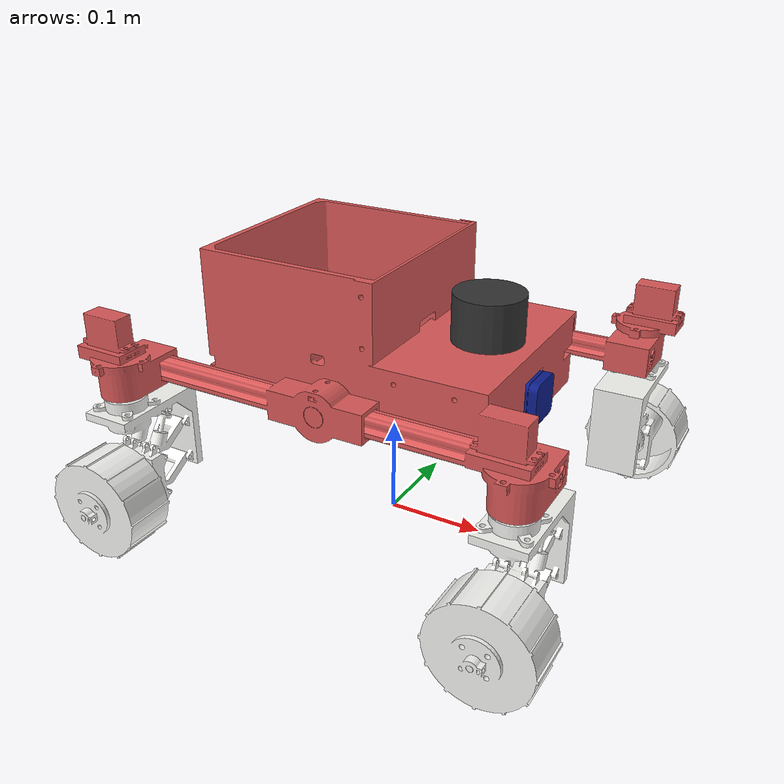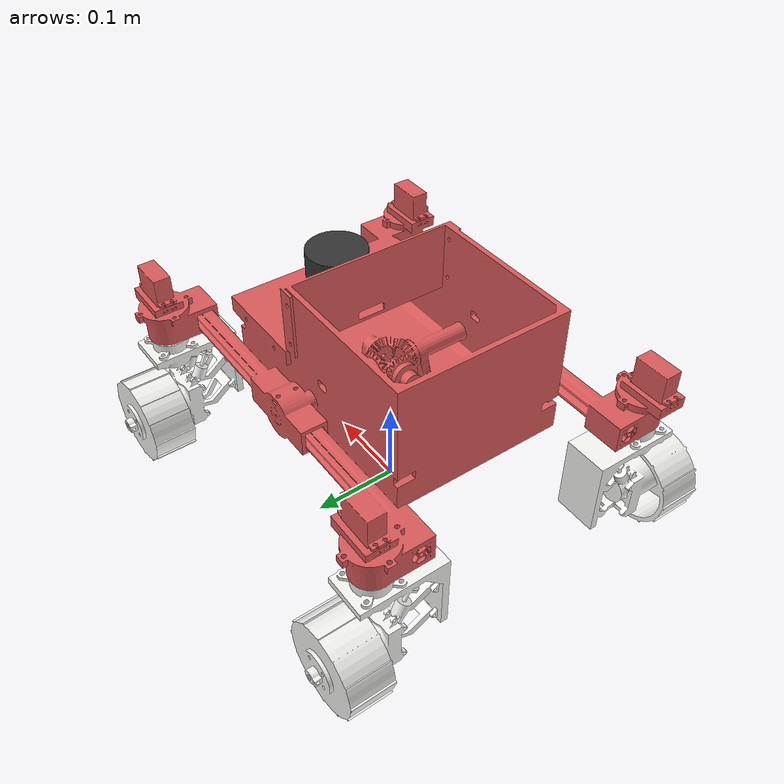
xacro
<?xml version="1.0" encoding="utf-8"?>
<!-- Clean robot description only. Gazebo and ros2_control live in robot.gazebo.xacro. -->
<robot xmlns:xacro="http://www.ros.org/wiki/xacro" name="robot">
  <xacro:arg name="mesh_dir" default="package://robot_description/meshes" />

  <xacro:arg name="use_lidar" default="true" />
  <xacro:arg name="lidar_xyz" default="0.1 0 0.09" />
  <xacro:arg name="lidar_rpy" default="0 0 0" />

  <xacro:arg name="use_camera" default="true" />
  <xacro:arg name="camera_xyz" default="0.16 0 0.02" />
  <xacro:arg name="camera_rpy" default="0 0 0" />

  <xacro:include filename="robot.core.xacro" />
  <xacro:include filename="robot.lidar.xacro" />
  <xacro:include filename="robot.camera.xacro" />
  <xacro:robot_robot mesh_dir="$(arg mesh_dir)" />

  <xacro:if value="$(arg use_lidar)">
    <xacro:robot_lidar
      parent="chassis_link"
      xyz="$(arg lidar_xyz)"
      rpy="$(arg lidar_rpy)"
      add_gazebo="false" />
  </xacro:if>

  <xacro:if value="$(arg use_camera)">
    <xacro:robot_camera
      parent="chassis_link"
      xyz="$(arg camera_xyz)"
      rpy="$(arg camera_rpy)"
      add_gazebo="true" />
  </xacro:if>
</robot>

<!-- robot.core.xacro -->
<robot xmlns:xacro="http://www.ros.org/wiki/xacro">
  <xacro:macro
    name="mesh_box_link"
    params="name inertial_xyz mass ixx ixy ixz iyy iyz izz mesh_file rgba collision_origin collision_size mesh_uri_root">
    <link name="${name}">
      <inertial>
        <origin xyz="${inertial_xyz}" rpy="0 0 0" />
        <mass value="${mass}" />
        <inertia
          ixx="${ixx}"
          ixy="${ixy}"
          ixz="${ixz}"
          iyy="${iyy}"
          iyz="${iyz}"
          izz="${izz}" />
      </inertial>
      <visual>
        <origin xyz="0 0 0" rpy="0 0 0" />
        <geometry>
          <mesh filename="${mesh_uri_root}/${mesh_file}" />
        </geometry>
        <material name="">
          <color rgba="${rgba}" />
        </material>
      </visual>
      <collision>
        <origin xyz="${collision_origin}" rpy="0 0 0" />
        <geometry>
          <box size="${collision_size}" />
        </geometry>
      </collision>
    </link>
  </xacro:macro>

  <xacro:macro
    name="mesh_cylinder_link"
    params="name inertial_xyz mass ixx ixy ixz iyy iyz izz mesh_file rgba collision_origin collision_radius collision_length mesh_uri_root">
    <link name="${name}">
      <inertial>
        <origin xyz="${inertial_xyz}" rpy="0 0 0" />
        <mass value="${mass}" />
        <inertia
          ixx="${ixx}"
          ixy="${ixy}"
          ixz="${ixz}"
          iyy="${iyy}"
          iyz="${iyz}"
          izz="${izz}" />
      </inertial>
      <visual>
        <origin xyz="0 0 0" rpy="0 0 0" />
        <geometry>
          <mesh filename="${mesh_uri_root}/${mesh_file}" />
        </geometry>
        <material name="">
          <color rgba="${rgba}" />
        </material>
      </visual>
      <collision>
        <origin xyz="${collision_origin}" rpy="0 0 0" />
        <geometry>
          <cylinder radius="${collision_radius}" length="${collision_length}" />
        </geometry>
      </collision>
    </link>
  </xacro:macro>

  <xacro:macro name="steer_joint" params="name xyz parent child limit effort velocity damping friction">
    <joint name="${name}" type="revolute">
      <origin xyz="${xyz}" rpy="0 0 0" />
      <parent link="${parent}" />
      <child link="${child}" />
      <axis xyz="0 0 1" />
      <limit lower="${-limit}" upper="${limit}" effort="${effort}" velocity="${velocity}" />
      <dynamics damping="${damping}" friction="${friction}" />
    </joint>
  </xacro:macro>

  <xacro:macro name="drive_joint" params="name xyz rpy parent child axis effort velocity damping friction">
    <joint name="${name}" type="continuous">
      <origin xyz="${xyz}" rpy="${rpy}" />
      <parent link="${parent}" />
      <child link="${child}" />
      <axis xyz="${axis}" />
      <limit effort="${effort}" velocity="${velocity}" />
      <dynamics damping="${damping}" friction="${friction}" />
    </joint>
  </xacro:macro>

  <xacro:macro name="robot_robot" params="mesh_dir">
    <xacro:property name="mesh_uri_root" value="${mesh_dir}" />
    <xacro:property name="front_steer_limit" value="1.5708" />
    <xacro:property name="rear_steer_limit" value="1.5708" />
    <xacro:property name="joint_effort" value="10" />
    <xacro:property name="joint_velocity" value="10" />
    <xacro:property name="joint_damping" value="0.1" />
    <xacro:property name="joint_friction" value="0.1" />
    <xacro:property name="wheel_rgba" value="0.964705882352941 0.964705882352941 0.952941176470588 1" />
    <xacro:property name="base_rgba" value="0.854901960784314 0.349019607843137 0.349019607843137 1" />
    <xacro:property name="wheel_collision_length" value="0.062" />

    <xacro:property name="wheel_radius" value="0.052" />
    <xacro:property name="track_width" value="0.33112" />
    <xacro:property name="front_axle_x" value="0.201335" />
    <xacro:property name="rear_axle_x" value="-0.204665" />
    <xacro:property name="wheelbase" value="${front_axle_x - rear_axle_x}" />
    <xacro:property name="left_steer_y" value="${track_width / 2.0}" />
    <xacro:property name="right_steer_y" value="${-track_width / 2.0}" />
    <xacro:property name="steer_mount_z_nominal" value="0.04325" />

    <xacro:property name="front_left_steer_xyz" value="${front_axle_x + 0.000065} ${left_steer_y} ${steer_mount_z_nominal + 0.000001}" />
    <xacro:property name="front_right_steer_xyz" value="${front_axle_x - 0.000065} ${right_steer_y} ${steer_mount_z_nominal}" />
    <xacro:property name="back_left_steer_xyz" value="${rear_axle_x - 0.000065} ${left_steer_y} ${steer_mount_z_nominal + 0.001999}" />
    <xacro:property name="back_right_steer_xyz" value="${rear_axle_x + 0.000065} ${right_steer_y} ${steer_mount_z_nominal}" />

    <xacro:property name="front_left_wheel_offset_xyz" value="-0.00095872 0.072001 -0.13909" />
    <xacro:property name="back_left_wheel_offset_xyz" value="-0.0005765 0.072005 -0.14109" />
    <xacro:property name="back_right_wheel_offset_xyz" value="-0.00071852 -0.073582 -0.1361" />
    <xacro:property name="front_right_wheel_offset_xyz" value="-0.00076762 -0.072004 -0.13909" />

    <xacro:property name="front_left_wheel_rpy" value="-1.5708 0 0.015251" />
    <xacro:property name="back_left_wheel_rpy" value="-1.5708 0 0.0099427" />
    <xacro:property name="back_right_wheel_rpy" value="-1.5708 0 -0.0078748" />
    <xacro:property name="front_right_wheel_rpy" value="-1.5708 0 -0.0087292" />
    <xacro:property name="base_footprint_to_base_link_z" value="0.1478" />

    <link name="base_footprint" />

    <link name="base_link" />

    <joint name="base_footprint_joint" type="fixed">
      <origin xyz="0 0 ${base_footprint_to_base_link_z}" rpy="0 0 0" />
      <parent link="base_footprint" />
      <child link="base_link" />
    </joint>

    <xacro:mesh_box_link
      name="chassis_link"
      inertial_xyz="-0.0202853583615552 -0.0035672102008257 0.0384224210186663"
      mass="2.2668069894461"
      ixx="0.00935572177906156"
      ixy="7.8725799589304E-09"
      ixz="0.00155513248174071"
      iyy="0.013073444250648"
      iyz="-4.07017227501552E-08"
      izz="0.017855946897602"
      mesh_file="base_link.STL"
      rgba="${base_rgba}"
      collision_origin="-0.001575 0 0.069"
      collision_size="0.480668 0.396114 0.150001"
      mesh_uri_root="${mesh_uri_root}" />

    <joint name="base_to_chassis_joint" type="fixed">
      <origin xyz="0 0 0" rpy="0 0 0" />
      <parent link="base_link" />
      <child link="chassis_link" />
    </joint>

    <link name="imu_link">
      <inertial>
        <origin xyz="0 0 0" rpy="0 0 0" />
        <mass value="0.001" />
        <inertia ixx="1e-6" ixy="0.0" ixz="0.0" iyy="1e-6" iyz="0.0" izz="1e-6" />
      </inertial>
    </link>

    <joint name="imu_joint" type="fixed">
      <origin xyz="0 0 0.08" rpy="0 0 0" />
      <parent link="chassis_link" />
      <child link="imu_link" />
    </joint>

    <xacro:mesh_box_link
      name="front_left_steer"
      inertial_xyz="0.00013064414965952 -0.00712793384390203 -0.099167907470358"
      mass="0.251781132487417"
      ixx="0.00021743551373503"
      ixy="1.36860311137519E-06"
      ixz="5.07501890882553E-07"
      iyy="0.000126727845844533"
      iyz="-3.34647392291718E-05"
      izz="0.000169195629547439"
      mesh_file="front_left_steer.STL"
      rgba="${wheel_rgba}"
      collision_origin="0.000305 0.000836 -0.079148"
      collision_size="0.051519 0.142418 0.160397"
      mesh_uri_root="${mesh_uri_root}" />

    <xacro:steer_joint
      name="f_left_steer"
      xyz="${front_left_steer_xyz}"
      parent="chassis_link"
      child="front_left_steer"
      limit="${front_steer_limit}"
      effort="${joint_effort}"
      velocity="${joint_velocity}"
      damping="${joint_damping}"
      friction="${joint_friction}" />

    <xacro:mesh_cylinder_link
      name="front_left_wheel"
      inertial_xyz="-0.000152709268499918 -9.70744181462424E-07 -0.0293675372404548"
      mass="0.115832809619263"
      ixx="0.000133495109179925"
      ixy="7.48118425206543E-14"
      ixz="4.06679703392529E-09"
      iyy="0.000133508500148116"
      iyz="-7.10495622112089E-10"
      izz="0.000211939042658774"
      mesh_file="front_left_wheel.STL"
      rgba="${wheel_rgba}"
      collision_origin="-0.000145 0 -0.031"
      collision_radius="${wheel_radius}"
      collision_length="${wheel_collision_length}"
      mesh_uri_root="${mesh_uri_root}" />

    <xacro:drive_joint
      name="f_leftwheel"
      xyz="${front_left_wheel_offset_xyz}"
      rpy="${front_left_wheel_rpy}"
      parent="front_left_steer"
      child="front_left_wheel"
      axis="0 0 1"
      effort="${joint_effort}"
      velocity="${joint_velocity}"
      damping="${joint_damping}"
      friction="${joint_friction}" />

    <xacro:mesh_box_link
      name="back_left_steer"
      inertial_xyz="9.28109305935038E-05 -0.00712852545284898 -0.101167907583658"
      mass="0.251781132525178"
      ixx="0.000217447487430463"
      ixy="8.87032766970658E-07"
      ixz="3.29855165907127E-07"
      iyy="0.000126715873155165"
      iyz="-3.34669623327156E-05"
      izz="0.000169195628565899"
      mesh_file="back_left_steer.STL"
      rgba="${wheel_rgba}"
      collision_origin="0.000199 0.000894 -0.081148"
      collision_size="0.050992 0.142279 0.160397"
      mesh_uri_root="${mesh_uri_root}" />

    <xacro:steer_joint
      name="b_leftsteer"
      xyz="${back_left_steer_xyz}"
      parent="chassis_link"
      child="back_left_steer"
      limit="${rear_steer_limit}"
      effort="${joint_effort}"
      velocity="${joint_velocity}"
      damping="${joint_damping}"
      friction="${joint_friction}" />

    <xacro:mesh_cylinder_link
      name="back_left_wheel"
      inertial_xyz="-0.000152709267548859 -9.71167783692106E-07 -0.029367537223414"
      mass="0.115832809709875"
      ixx="0.000133495109180129"
      ixy="3.73920551199565E-14"
      ixz="4.06679907772533E-09"
      iyy="0.00013350850014901"
      iyz="-7.10484063198117E-10"
      izz="0.000211939042658999"
      mesh_file="back_left_wheel.STL"
      rgba="${wheel_rgba}"
      collision_origin="-0.000145 0 -0.031"
      collision_radius="${wheel_radius}"
      collision_length="${wheel_collision_length}"
      mesh_uri_root="${mesh_uri_root}" />

    <xacro:drive_joint
      name="b_leftwheel"
      xyz="${back_left_wheel_offset_xyz}"
      rpy="${back_left_wheel_rpy}"
      parent="back_left_steer"
      child="back_left_wheel"
      axis="0 0 1"
      effort="${joint_effort}"
      velocity="${joint_velocity}"
      damping="${joint_damping}"
      friction="${joint_friction}" />

    <xacro:mesh_box_link
      name="back_right_steer"
      inertial_xyz="3.09555434352959E-05 0.00694767645726482 -0.104187659676429"
      mass="0.229463165297732"
      ixx="0.000207384199528673"
      ixy="-7.31104211905778E-07"
      ixz="2.67266326731571E-07"
      iyy="0.000116493139211524"
      iyz="3.35524819424789E-05"
      izz="0.00016798247146896"
      mesh_file="back_right_steer.STL"
      rgba="${wheel_rgba}"
      collision_origin="0.000157 -0.001704 -0.096554"
      collision_size="0.050786 0.143797 0.119607"
      mesh_uri_root="${mesh_uri_root}" />

    <xacro:steer_joint
      name="b_rightsteer"
      xyz="${back_right_steer_xyz}"
      parent="chassis_link"
      child="back_right_steer"
      limit="${rear_steer_limit}"
      effort="${joint_effort}"
      velocity="${joint_velocity}"
      damping="${joint_damping}"
      friction="${joint_friction}" />

    <xacro:mesh_cylinder_link
      name="back_right_wheel"
      inertial_xyz="0.000152709273591192 -9.71170377131458E-07 0.0293675371615253"
      mass="0.115832810022218"
      ixx="0.000133495109183378"
      ixy="-3.62614646190951E-14"
      ixz="4.06680017161528E-09"
      iyy="0.000133508500154647"
      iyz="7.10483036587695E-10"
      izz="0.000211939042659798"
      mesh_file="back_right_wheel.STL"
      rgba="${wheel_rgba}"
      collision_origin="0.000145 0 0.031"
      collision_radius="${wheel_radius}"
      collision_length="${wheel_collision_length}"
      mesh_uri_root="${mesh_uri_root}" />

    <xacro:drive_joint
      name="b_rightwheel"
      xyz="${back_right_wheel_offset_xyz}"
      rpy="${back_right_wheel_rpy}"
      parent="back_right_steer"
      child="back_right_wheel"
      axis="0 0 -1"
      effort="${joint_effort}"
      velocity="${joint_velocity}"
      damping="${joint_damping}"
      friction="${joint_friction}" />

    <xacro:mesh_box_link
      name="front_right_steer"
      inertial_xyz="4.05809295395687E-05 0.00712901046523262 -0.0991679078738846"
      mass="0.251781132690095"
      ixx="0.000217448974290903"
      ixy="-8.0742080901355E-07"
      ixz="2.95193136544424E-07"
      iyy="0.00012671438820613"
      iyz="3.34672871896417E-05"
      izz="0.000169195626775715"
      mesh_file="front_right_steer.STL"
      rgba="${wheel_rgba}"
      collision_origin="0.000175 -0.000905 -0.079148"
      collision_size="0.050871 0.142241 0.160397"
      mesh_uri_root="${mesh_uri_root}" />

    <xacro:steer_joint
      name="f_right_steer"
      xyz="${front_right_steer_xyz}"
      parent="chassis_link"
      child="front_right_steer"
      limit="${front_steer_limit}"
      effort="${joint_effort}"
      velocity="${joint_velocity}"
      damping="${joint_damping}"
      friction="${joint_friction}" />

    <xacro:mesh_cylinder_link
      name="front_right_wheel"
      inertial_xyz="0.00015270927387756 -9.71170482401418E-07 0.0293675371584356"
      mass="0.115832810036923"
      ixx="0.000133495109183675"
      ixy="-3.62122798652987E-14"
      ixz="4.06680027009567E-09"
      iyy="0.000133508500155057"
      iyz="7.10482989342022E-10"
      izz="0.000211939042659837"
      mesh_file="front_right_wheel.STL"
      rgba="${wheel_rgba}"
      collision_origin="0.000145 0 0.031"
      collision_radius="${wheel_radius}"
      collision_length="${wheel_collision_length}"
      mesh_uri_root="${mesh_uri_root}" />

    <xacro:drive_joint
      name="f_rightwheel"
      xyz="${front_right_wheel_offset_xyz}"
      rpy="${front_right_wheel_rpy}"
      parent="front_right_steer"
      child="front_right_wheel"
      axis="0 0 -1"
      effort="${joint_effort}"
      velocity="${joint_velocity}"
      damping="${joint_damping}"
      friction="${joint_friction}" />
  </xacro:macro>
</robot>

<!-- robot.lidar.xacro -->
<robot xmlns:xacro="http://www.ros.org/wiki/xacro">
  <xacro:macro
    name="robot_lidar"
    params="
      parent:=chassis_link
      xyz:='0 0 0.15'
      rpy:='0 0 0'
      add_gazebo:=false
      topic:=/scan
      update_rate:=15.0
      sample_count:=720
      min_angle:=-3.14159
      max_angle:=3.14159
      min_range:=0.10
      max_range:=12.0">

    <link name="lidar_link">
      <inertial>
        <origin xyz="0 0 0" rpy="0 0 0" />
        <mass value="0.15" />
        <inertia ixx="1e-4" ixy="0.0" ixz="0.0" iyy="1e-4" iyz="0.0" izz="1e-4" />
      </inertial>

      <visual>
        <origin xyz="0 0 0" rpy="0 0 0" />
        <geometry>
          <cylinder radius="0.035" length="0.05" />
        </geometry>
        <material name="lidar_gray">
          <color rgba="0.2 0.2 0.2 1.0" />
        </material>
      </visual>

      <collision>
        <origin xyz="0 0 0" rpy="0 0 0" />
        <geometry>
          <cylinder radius="0.035" length="0.05" />
        </geometry>
      </collision>
    </link>

    <joint name="lidar_joint" type="fixed">
      <origin xyz="${xyz}" rpy="${rpy}" />
      <parent link="${parent}" />
      <child link="lidar_link" />
    </joint>

    <xacro:if value="${add_gazebo}">
      <gazebo reference="lidar_link">
        <sensor name="lidar_sensor" type="gpu_lidar">
          <always_on>1</always_on>
          <update_rate>${update_rate}</update_rate>
          <topic>${topic}</topic>
          <gz_frame_id>lidar_link</gz_frame_id>
          <lidar>
            <scan>
              <horizontal>
                <samples>${sample_count}</samples>
                <resolution>1</resolution>
                <min_angle>${min_angle}</min_angle>
                <max_angle>${max_angle}</max_angle>
              </horizontal>
            </scan>
            <range>
              <min>${min_range}</min>
              <max>${max_range}</max>
              <resolution>0.01</resolution>
            </range>
            <noise>
              <type>gaussian</type>
              <mean>0.0</mean>
              <stddev>0.005</stddev>
            </noise>
          </lidar>
          <visualize>true</visualize>
        </sensor>
      </gazebo>
    </xacro:if>
  </xacro:macro>
</robot>

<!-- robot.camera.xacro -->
<robot xmlns:xacro="http://www.ros.org/wiki/xacro">
  <xacro:macro
    name="robot_camera"
    params="
      parent:=chassis_link
      xyz:='0.15 0.0 0.0195'
      rpy:='0 0 0'
      add_gazebo:=false
      topic:=/camera/image_raw
      update_rate:=30.0
      width:=1280
      height:=720
      hfov:=1.5184
      vfov:=1.0122
      near_clip:=0.07
      far_clip:=8.0
      stereo_baseline:=0.018
      dimension_x:=0.042
      dimension_y:=0.042
      dimension_z:=0.023
      ">

    <link name="camera_link">
      <inertial>
        <origin xyz="0 0 0" rpy="0 0 0" />
        <mass value="0.0387416202428435" />
        <inertia
          ixx="1.08456634317136E-05"
          ixy="0.0"
          ixz="0.0"
          iyy="7.10436611069618E-06"
          iyz="0.0"
          izz="7.1103467824982E-06" />
      </inertial>

      <visual>
        <origin xyz="0 0 0" rpy="0 0 0" />
        <geometry>
          <mesh filename="package://robot_description/meshes/camera_link.STL" />
        </geometry>
        <material name="camera_body">
          <color rgba="0.05 0.12 0.55 1" />
        </material>
      </visual>

      <collision>
        <origin xyz="0 0 0" rpy="0 0 0" />
        <geometry>
          <box size="0.023 0.0421 0.0420" />
        </geometry>
      </collision>
    </link>

    <joint name="camera_joint" type="fixed">
      <origin xyz="${xyz}" rpy="${rpy}" />
      <parent link="${parent}" />
      <child link="camera_link" />
    </joint>

    <link name="camera_optical_link">
      <inertial>
        <origin xyz="0 0 0" rpy="0 0 0" />
        <mass value="0.001" />
        <inertia ixx="1e-6" ixy="0.0" ixz="0.0" iyy="1e-6" iyz="0.0" izz="1e-6" />
      </inertial>
    </link>

    <joint name="camera_optical_joint" type="fixed">
      <origin xyz="0 0 0" rpy="-1.5708 0 -1.5708" />
      <parent link="camera_link" />
      <child link="camera_optical_link" />
    </joint>

    <xacro:if value="${add_gazebo}">
      <gazebo reference="camera_link">
        <material>Gazebo/Blue</material>
        <sensor name="camera_sensor" type="rgbd_camera">
          <always_on>1</always_on>
          <update_rate>${update_rate}</update_rate>
          <topic>${topic}</topic>
          <gz_frame_id>camera_optical_link</gz_frame_id>
          <camera>
            <horizontal_fov>${hfov}</horizontal_fov>
            <image>
              <width>${width}</width>
              <height>${height}</height>
              <format>R8G8B8</format>
            </image>
            <clip>
              <near>${near_clip}</near>
              <far>${far_clip}</far>
            </clip>
            <noise>
              <type>gaussian</type>
              <mean>0.0</mean>
              <stddev>0.003</stddev>
            </noise>
          </camera>
          <visualize>true</visualize>
        </sensor>
      </gazebo>
    </xacro:if>
  </xacro:macro>
</robot>
